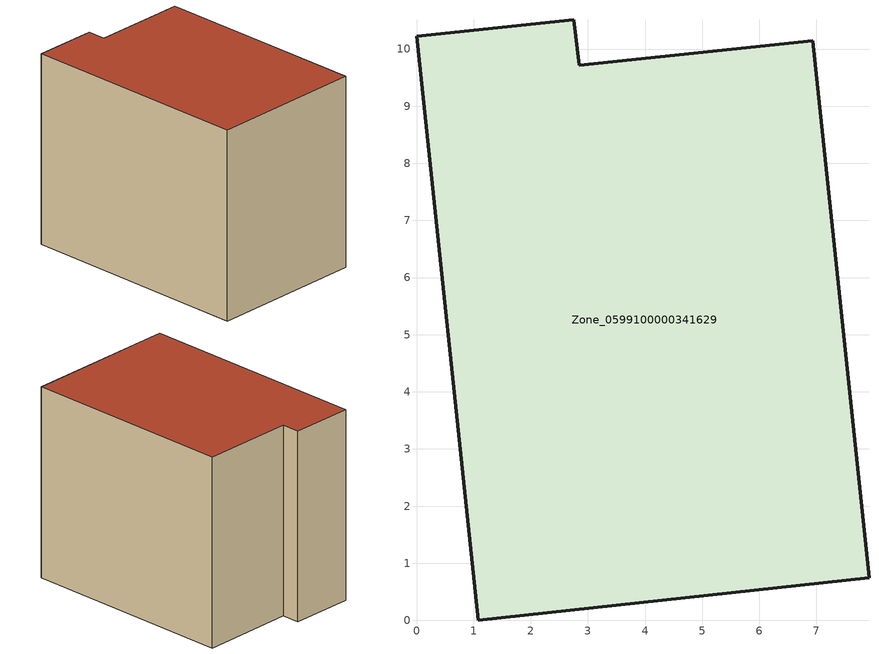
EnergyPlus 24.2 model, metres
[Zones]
Zone_0599100000341629
 floor ground (C_G): 1.08,0 0,10.22 2.75,10.52 2.85,9.71 6.93,10.14 7.92,0.75 z0
 wall outside (C_F): 2.85,9.71 2.75,10.52 0,10.22 1.08,0 7.92,0.75 6.93,10.14 2.85,9.71 z0:8.45
 roof outside (C_R): 7.92,0.75 6.93,10.14 2.85,9.71 2.75,10.52 0,10.22 1.08,0 z8.45
[BUILDING]
Pand.0599100000341629: North Axis=0; Terrain=City; Loads Convergence Tolerance Value=0.04; Temperature Convergence Tolerance Value=0.4; Solar Distribution=FullExterior; Maximum Number of Warmup Days=25; Minimum Number of Warmup Days=1
[Site:Location]
Rotterdam.The.Hague.AP_ZH_NLD Design_Conditions: Latitude=51.96; Longitude=4.45; Time Zone=1; Elevation=-4.5
[SITE:GROUNDTEMPERATURE:BUILDINGSURFACE]
18, 18, 18, 18, 18, 18, 18, 18, 18, 18, 18, 18
[MATERIAL] Thermal Absorptance=0.9; Solar Absorptance=0.7; Visible Absorptance=0.7
Name | Roughness | Thickness | Conductivity | Density | Specific Heat
G.TI.1992-2005 | MediumSmooth | 0.15 | 0.06 | 540 | 1210
F.TI.1992-2005 | Rough | 0.3 | 0.12 | 1920 | 840
R.TI.1992-2005 | MediumRough | 0.2 | 0.08 | 1500 | 1000
[CONSTRUCTION]
C_G: G.TI.1992-2005
C_F: F.TI.1992-2005
C_R: R.TI.1992-2005
[ZONE]
Zone_0599100000341629: Type=1; Multiplier=1; Ceiling Height=Autocalculate; Volume=Autocalculate; Floor Area=autocalculate; Part of Total Floor Area=Yes
[ZONEINFILTRATION:DESIGNFLOWRATE]
Infil_Zone_0599100000341629: Zone or ZoneList or Space or SpaceList=Zone_0599100000341629; Schedule=AlwaysOn; Design Flow Rate Calculation Method=Flow/Area; Flow Rate per Floor Area=0.0015; Constant Term Coefficient=1; Temperature Term Coefficient=0; Velocity Term Coefficient=0; Velocity Squared Term Coefficient=0
[HVACTEMPLATE:ZONE:IDEALLOADSAIRSYSTEM]
Zone_0599100000341629: Maximum Heating Supply Air Temperature=50; Minimum Cooling Supply Air Temperature=13; Maximum Heating Supply Air Humidity Ratio=0.0156; Minimum Cooling Supply Air Humidity Ratio=0.0077; Heating Limit=NoLimit; Cooling Limit=NoLimit; Dehumidification Control Type=ConstantSensibleHeatRatio; Cooling Sensible Heat Ratio=0.7; Dehumidification Setpoint=60; Humidification Control Type=None; Humidification Setpoint=30; Outdoor Air Method=None; Outdoor Air Flow Rate per Person=0.00944; Outdoor Air Flow Rate per Zone Floor Area=0; Outdoor Air Flow Rate per Zone=0; Demand Controlled Ventilation Type=None; Outdoor Air Economizer Type=NoEconomizer; Heat Recovery Type=None; Sensible Heat Recovery Effectiveness=0.7; Latent Heat Recovery Effectiveness=0.65
[ZONECONTROL:THERMOSTAT]
ThermostatControl_Zone_0599100000341629: Zone or ZoneList=Zone_0599100000341629; Control Type Schedule=DualSetpointControlType; Control 1=Thermostat_Zone_0599100000341629; Temperature Difference Between Cutout And Setpoint=0
[THERMOSTATSETPOINT:DUALSETPOINT]
Thermostat_Zone_0599100000341629: Heating Setpoint Temperature Schedule=HeatingSetpoint_Zone_0599100000341629; Cooling Setpoint Temperature Schedule=CoolingSetpoint_Zone_0599100000341629
[SCHEDULE:COMPACT]
HeatingSetpoint_Zone_0599100000341629: Through: 12/31, For: AllDays, Until: 24:00, 21
CoolingSetpoint_Zone_0599100000341629: Through: 12/31, For: AllDays, Until: 24:00, 24
DualSetpointControlType: Through: 12/31, For: AllDays, Until: 24:00, 4
AlwaysOn: Through: 12/31, For: AllDays, Until: 24:00, 1
